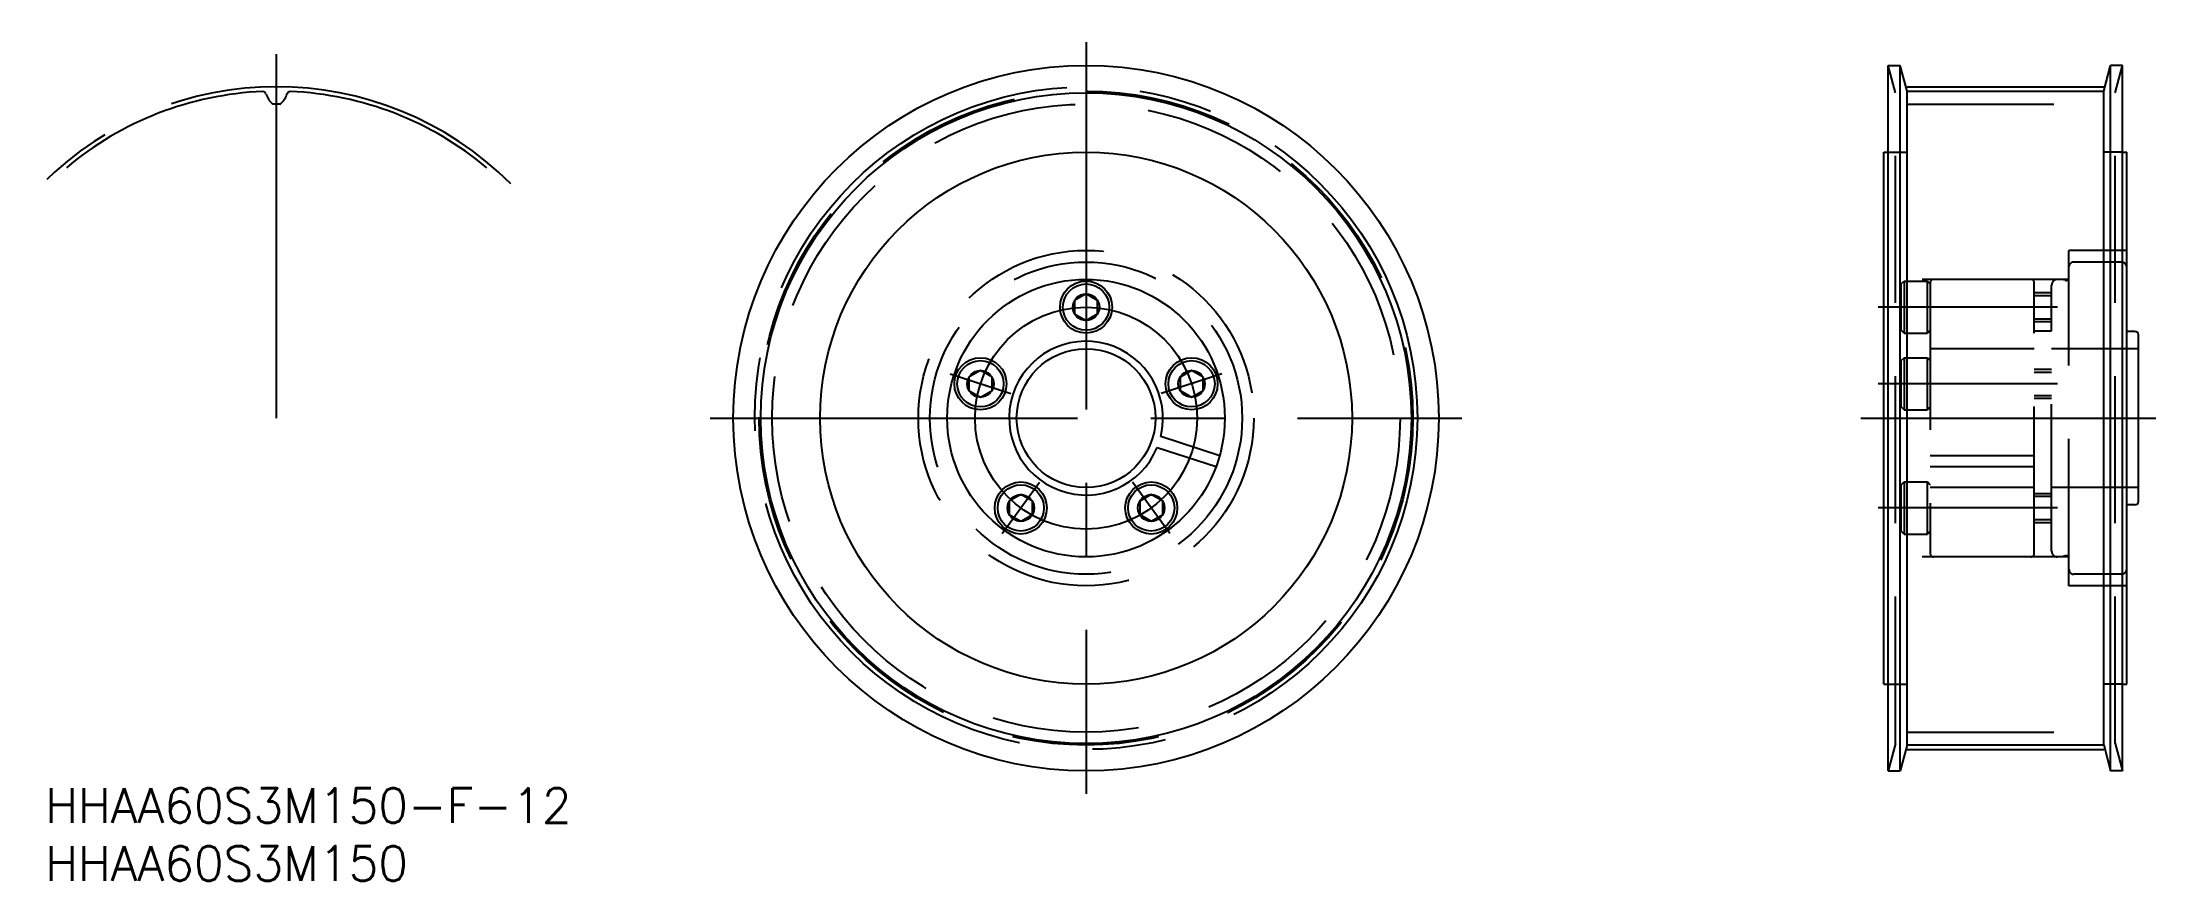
# Model space of a CAD drawing. Extents: x -90 to 92, y -40 to 33.
import ezdxf

# ---------------------------------------------------------------- set-up
doc = ezdxf.new("R2010")
doc.units = 0
doc.linetypes.add('CENTER', pattern=[50.8, 31.75, -6.35, 6.35, -6.35])
doc.linetypes.add('DASHED', pattern=[19.05, 12.7, -6.35])
doc.layers.get('0').update_dxf_attribs({"linetype": 'CONTINUOUS'})
doc.layers.add('CENTER', color=1, linetype='CENTER')
doc.styles.get("Standard").update_dxf_attribs({"font": 'txt.shx', "height": 3, "bigfont": 'bigfont.shx'})

# ---------------------------------------------------------------- blocks, each defined once
blk = doc.blocks.new('*U21')
at = {"color": 7, "linetype": 'CONTINUOUS'}
blk.add_text('HHAA60S3M150', height=3, dxfattribs=at).set_placement((-90, -40))
blk = doc.blocks.new('*U22')
at = {"color": 7, "linetype": 'CONTINUOUS'}
blk.add_text('HHAA60S3M150-F-12', height=3, dxfattribs=at).set_placement((-90, -35))

msp = doc.modelspace()

# ---------------------------------------------------------------- linework, layer by layer
at = {"color": 7, "linetype": 'CONTINUOUS'}
for p, q in [((69.37, 30.5), (70.4, 30.5)), ((69.37, -30.5), (69.37, 30.5)), ((71, 28.26), (70.4, 30.5)), ((70.4, -30.5), (70.4, 30.5)), ((88, 28.26), (88.6, 30.5)), ((89.63, 30.5), (88.6, 30.5)), ((88.6, -30.5), (88.6, 30.5)), ((89.63, -30.5), (89.63, 30.5)), ((71, 28.26), (88, 28.26)), ((71, -28.26), (71, 28.26)), ((88, -28.26), (88, 28.26)), ((69, -23), (69, 23)), ((69, 23), (69.37, 23)), ((89.63, 23), (90, 23)), ((90, -23), (90, 23)), ((0, 10.75), (-1, 10.18)), ((-1, 10.18), (-1, 9.02)), ((1, 10.18), (0, 10.75)), ((1, 9.02), (1, 10.18)), ((-1, 9.02), (0, 8.45)), ((0, 8.45), (1, 9.02)), ((90.7, 7.5), (90, 7.5)), ((91, -7.2), (91, 7.2)), ((-9.13, 4.12), (-10.13, 3.54)), ((-8.13, 3.54), (-9.13, 4.12)), ((9.13, 4.12), (8.13, 3.54)), ((10.13, 3.54), (9.13, 4.12)), ((-10.13, 3.54), (-10.13, 2.39)), ((-10.13, 2.39), (-9.13, 1.81)), ((-9.13, 1.81), (-8.13, 2.39)), ((-8.13, 2.39), (-8.13, 3.54)), ((8.13, 3.54), (8.13, 2.39)), ((8.13, 2.39), (9.13, 1.81)), ((9.13, 1.81), (10.13, 2.39)), ((10.13, 2.39), (10.13, 3.54)), ((6.46, -1.57), (11.56, -3.23)), ((6.15, -2.53), (11.25, -4.18)), ((-5.64, -6.61), (-6.64, -7.19)), ((-6.64, -7.19), (-6.64, -8.34)), ((-4.64, -7.19), (-5.64, -6.61)), ((-4.64, -8.34), (-4.64, -7.19)), ((5.64, -6.61), (4.64, -7.19)), ((4.64, -7.19), (4.64, -8.34)), ((6.64, -7.19), (5.64, -6.61)), ((6.64, -8.34), (6.64, -7.19)), ((-6.64, -8.34), (-5.64, -8.92)), ((-5.64, -8.92), (-4.64, -8.34)), ((4.64, -8.34), (5.64, -8.92)), ((5.64, -8.92), (6.64, -8.34)), ((90.7, -7.5), (90, -7.5)), ((69, -23), (69.37, -23)), ((89.63, -23), (90, -23)), ((71, -28.26), (70.4, -30.5)), ((71, -28.26), (88, -28.26)), ((88, -28.26), (88.6, -30.5)), ((69.37, -30.5), (70.4, -30.5)), ((89.63, -30.5), (88.6, -30.5))]:
    msp.add_line(p, q, dxfattribs=at)
at = {"color": 3, "linetype": 'DASHED'}
for p, q in [((70, 28.13), (69.37, 30.5)), ((89, 28.13), (89.63, 30.5)), ((70, -28.13), (70, 28.13)), ((89, -28.13), (89, 28.13)), ((71, 27.15), (88, 27.15)), ((69.37, 23), (71, 23)), ((89.63, 23), (88, 23)), ((85, -14.5), (85, 14.5)), ((90, 14.5), (85, 14.5)), ((89.5, 13.5), (85.4, 13.5)), ((90, -14.5), (90, 14.5)), ((85, 12), (69, 12)), ((70.5, 11.6), (70.75, 11.85)), ((70.5, 7.6), (70.5, 11.6)), ((70.75, 11.85), (72.75, 11.85)), ((70.75, 11.85), (70.75, 7.35)), ((72.75, 11.85), (73, 11.6)), ((72.75, 7.35), (72.75, 11.85)), ((73, 11.7), (73, -11.7)), ((82, -11.7), (82, 11.7)), ((83.5, -11.5), (83.5, 11.5)), ((84.39, 12), (84, 12)), ((84.69, 11.92), (84.39, 12)), ((82, 10.85), (83.5, 10.85)), ((82, 10.61), (83.5, 10.61)), ((70.75, 7.35), (70.5, 7.6)), ((70.75, 7.35), (72.75, 7.35)), ((73, 7.6), (72.75, 7.35)), ((82, 8.59), (83.5, 8.59)), ((82, 8.35), (83.5, 8.35)), ((82, 7.55), (83.5, 7.55)), ((82, 6), (73, 6)), ((91, 6), (83.5, 6)), ((70.5, 4.97), (70.75, 5.22)), ((70.5, 0.97), (70.5, 4.97)), ((70.75, 5.22), (72.75, 5.22)), ((70.75, 5.22), (70.75, 0.72)), ((72.75, 5.22), (73, 4.97)), ((72.75, 0.72), (72.75, 5.22)), ((82, 4.22), (83.5, 4.22)), ((82, 3.97), (83.5, 3.97)), ((82, 1.96), (83.5, 1.96)), ((70.75, 0.72), (70.5, 0.97)), ((70.75, 0.72), (72.75, 0.72)), ((73, 0.97), (72.75, 0.72)), ((82, 1.72), (83.5, 1.72)), ((73, -3.23), (82, -3.23)), ((73, -4.18), (82, -4.18)), ((70.5, -5.77), (70.75, -5.52)), ((70.5, -9.77), (70.5, -5.77)), ((70.75, -5.52), (72.75, -5.52)), ((70.75, -5.52), (70.75, -10.02)), ((72.75, -5.52), (73, -5.77)), ((72.75, -10.02), (72.75, -5.52)), ((82, -6), (73, -6)), ((82, -6.52), (83.5, -6.52)), ((82, -6.76), (83.5, -6.76)), ((91, -6), (83.5, -6)), ((82, -8.77), (83.5, -8.77)), ((82, -9.02), (83.5, -9.02)), ((70.75, -10.02), (70.5, -9.77)), ((70.75, -10.02), (72.75, -10.02)), ((73, -9.77), (72.75, -10.02)), ((85, -12), (69, -12)), ((84.39, -12), (84, -12)), ((84.69, -11.92), (84.39, -12)), ((90, -14.5), (85, -14.5)), ((89.5, -13.5), (85.4, -13.5)), ((69.37, -23), (71, -23)), ((89.63, -23), (88, -23)), ((71, -27.15), (88, -27.15)), ((70, -28.13), (69.37, -30.5)), ((89, -28.13), (89.63, -30.5))]:
    msp.add_line(p, q, dxfattribs=at)
at = {"color": 7, "linetype": 'CONTINUOUS'}
for centre, radius in [((0, 0), 30.5), ((0, 0), 28.13), ((0, 0), 23), ((0, 0), 12), ((0, 9.6), 2.25), ((0, 9.6), 2), ((0, 9.6), 1.15), ((0, 0), 6), ((-9.13, 2.97), 2.25), ((-9.13, 2.97), 2), ((-9.13, 2.97), 1.15), ((9.13, 2.97), 2.25), ((9.13, 2.97), 2), ((9.13, 2.97), 1.15), ((-5.64, -7.77), 2.25), ((-5.64, -7.77), 2), ((-5.64, -7.77), 1.15), ((5.64, -7.77), 2.25), ((5.64, -7.77), 2), ((5.64, -7.77), 1.15)]:
    msp.add_circle(centre, radius, dxfattribs=at)
at = {"color": 3, "linetype": 'DASHED'}
for radius in [28.27, 27.15, 14.5, 13.5]:
    msp.add_circle((0, 0), radius, dxfattribs=at)
at = {"color": 7, "linetype": 'CONTINUOUS'}
for centre, radius, start, end in [((-70, 0), 28.27, 92.413, 130), ((-71.18, 27.96), 0.28, 17.2639, 92.413), ((-69.02, 28.63), 1.98, 197.2639, 226.5923), ((-70.98, 28.63), 1.98, 313.4077, 342.7361), ((-68.82, 27.96), 0.28, 87.587, 162.7361), ((-70, 0), 28.27, 50, 87.587), ((-70.28, 27.31), 0.15, 226.5923, 270.5856), ((-70, 0), 27.16, 90, 90.5856), ((-70, 0), 27.16, 89.4144, 90), ((-69.72, 27.31), 0.15, 269.4144, 313.4077), ((90.7, 7.2), 0.3, 0, 90), ((0, 0), 6.65, 346.308, 337.6839), ((90.7, -7.2), 0.3, 270, 0)]:
    msp.add_arc(centre, radius, start, end, dxfattribs=at)
at = {"color": 3, "linetype": 'DASHED'}
for centre, radius, start, end in [((85.4, 13.1), 0.4, 90, 180), ((89.5, 13), 0.5, 0, 90), ((73.3, 11.7), 0.3, 90, 180), ((81.7, 11.7), 0.3, 0, 90), ((84, 11.5), 0.5, 90, 180), ((84.77, 12.23), 0.32, 255, 315.7191), ((73.3, -11.7), 0.3, 180, 270), ((81.7, -11.7), 0.3, 270, 0), ((84, -11.5), 0.5, 180, 270), ((84.77, -12.23), 0.32, 44.2809, 105), ((85.4, -13.1), 0.4, 180, 270), ((89.5, -13), 0.5, 270, 0)]:
    msp.add_arc(centre, radius, start, end, dxfattribs=at)
at = {"layer": 'CENTER', "color": 1, "linetype": 'CENTER'}
for p, q in [((-70, 0), (-70, 31.46)), ((0, 32.5), (0, -32.5)), ((71, 28.65), (88, 28.65)), ((84, 9.6), (68.5, 9.6)), ((-11.75, 3.82), (-6.51, 2.12)), ((11.75, 3.82), (6.51, 2.12)), ((84, 2.97), (68.5, 2.97)), ((-32.5, 0), (32.5, 0)), ((67, 0), (92.5, 0)), ((-7.26, -9.99), (-4.03, -5.54)), ((7.26, -9.99), (4.03, -5.54)), ((84, -7.77), (68.5, -7.77)), ((71, -28.65), (88, -28.65))]:
    msp.add_line(p, q, dxfattribs=at)
msp.add_circle((0, 0), 28.65, dxfattribs=at)
at = {"layer": 'CENTER', "color": 1, "linetype": 'CONTINUOUS'}
msp.add_circle((0, 0), 9.6, dxfattribs=at)
at = {"layer": 'CENTER', "color": 1, "linetype": 'CENTER'}
msp.add_arc((-70, 0), 28.65, 45, 135, dxfattribs=at)

# ---------------------------------------------------------------- block references
at = {"color": 7, "linetype": 'CONTINUOUS'}
for name in ['*U22', '*U21']:
    msp.add_blockref(name, (0, 0), dxfattribs=at)

doc.saveas('drawing.dxf')
